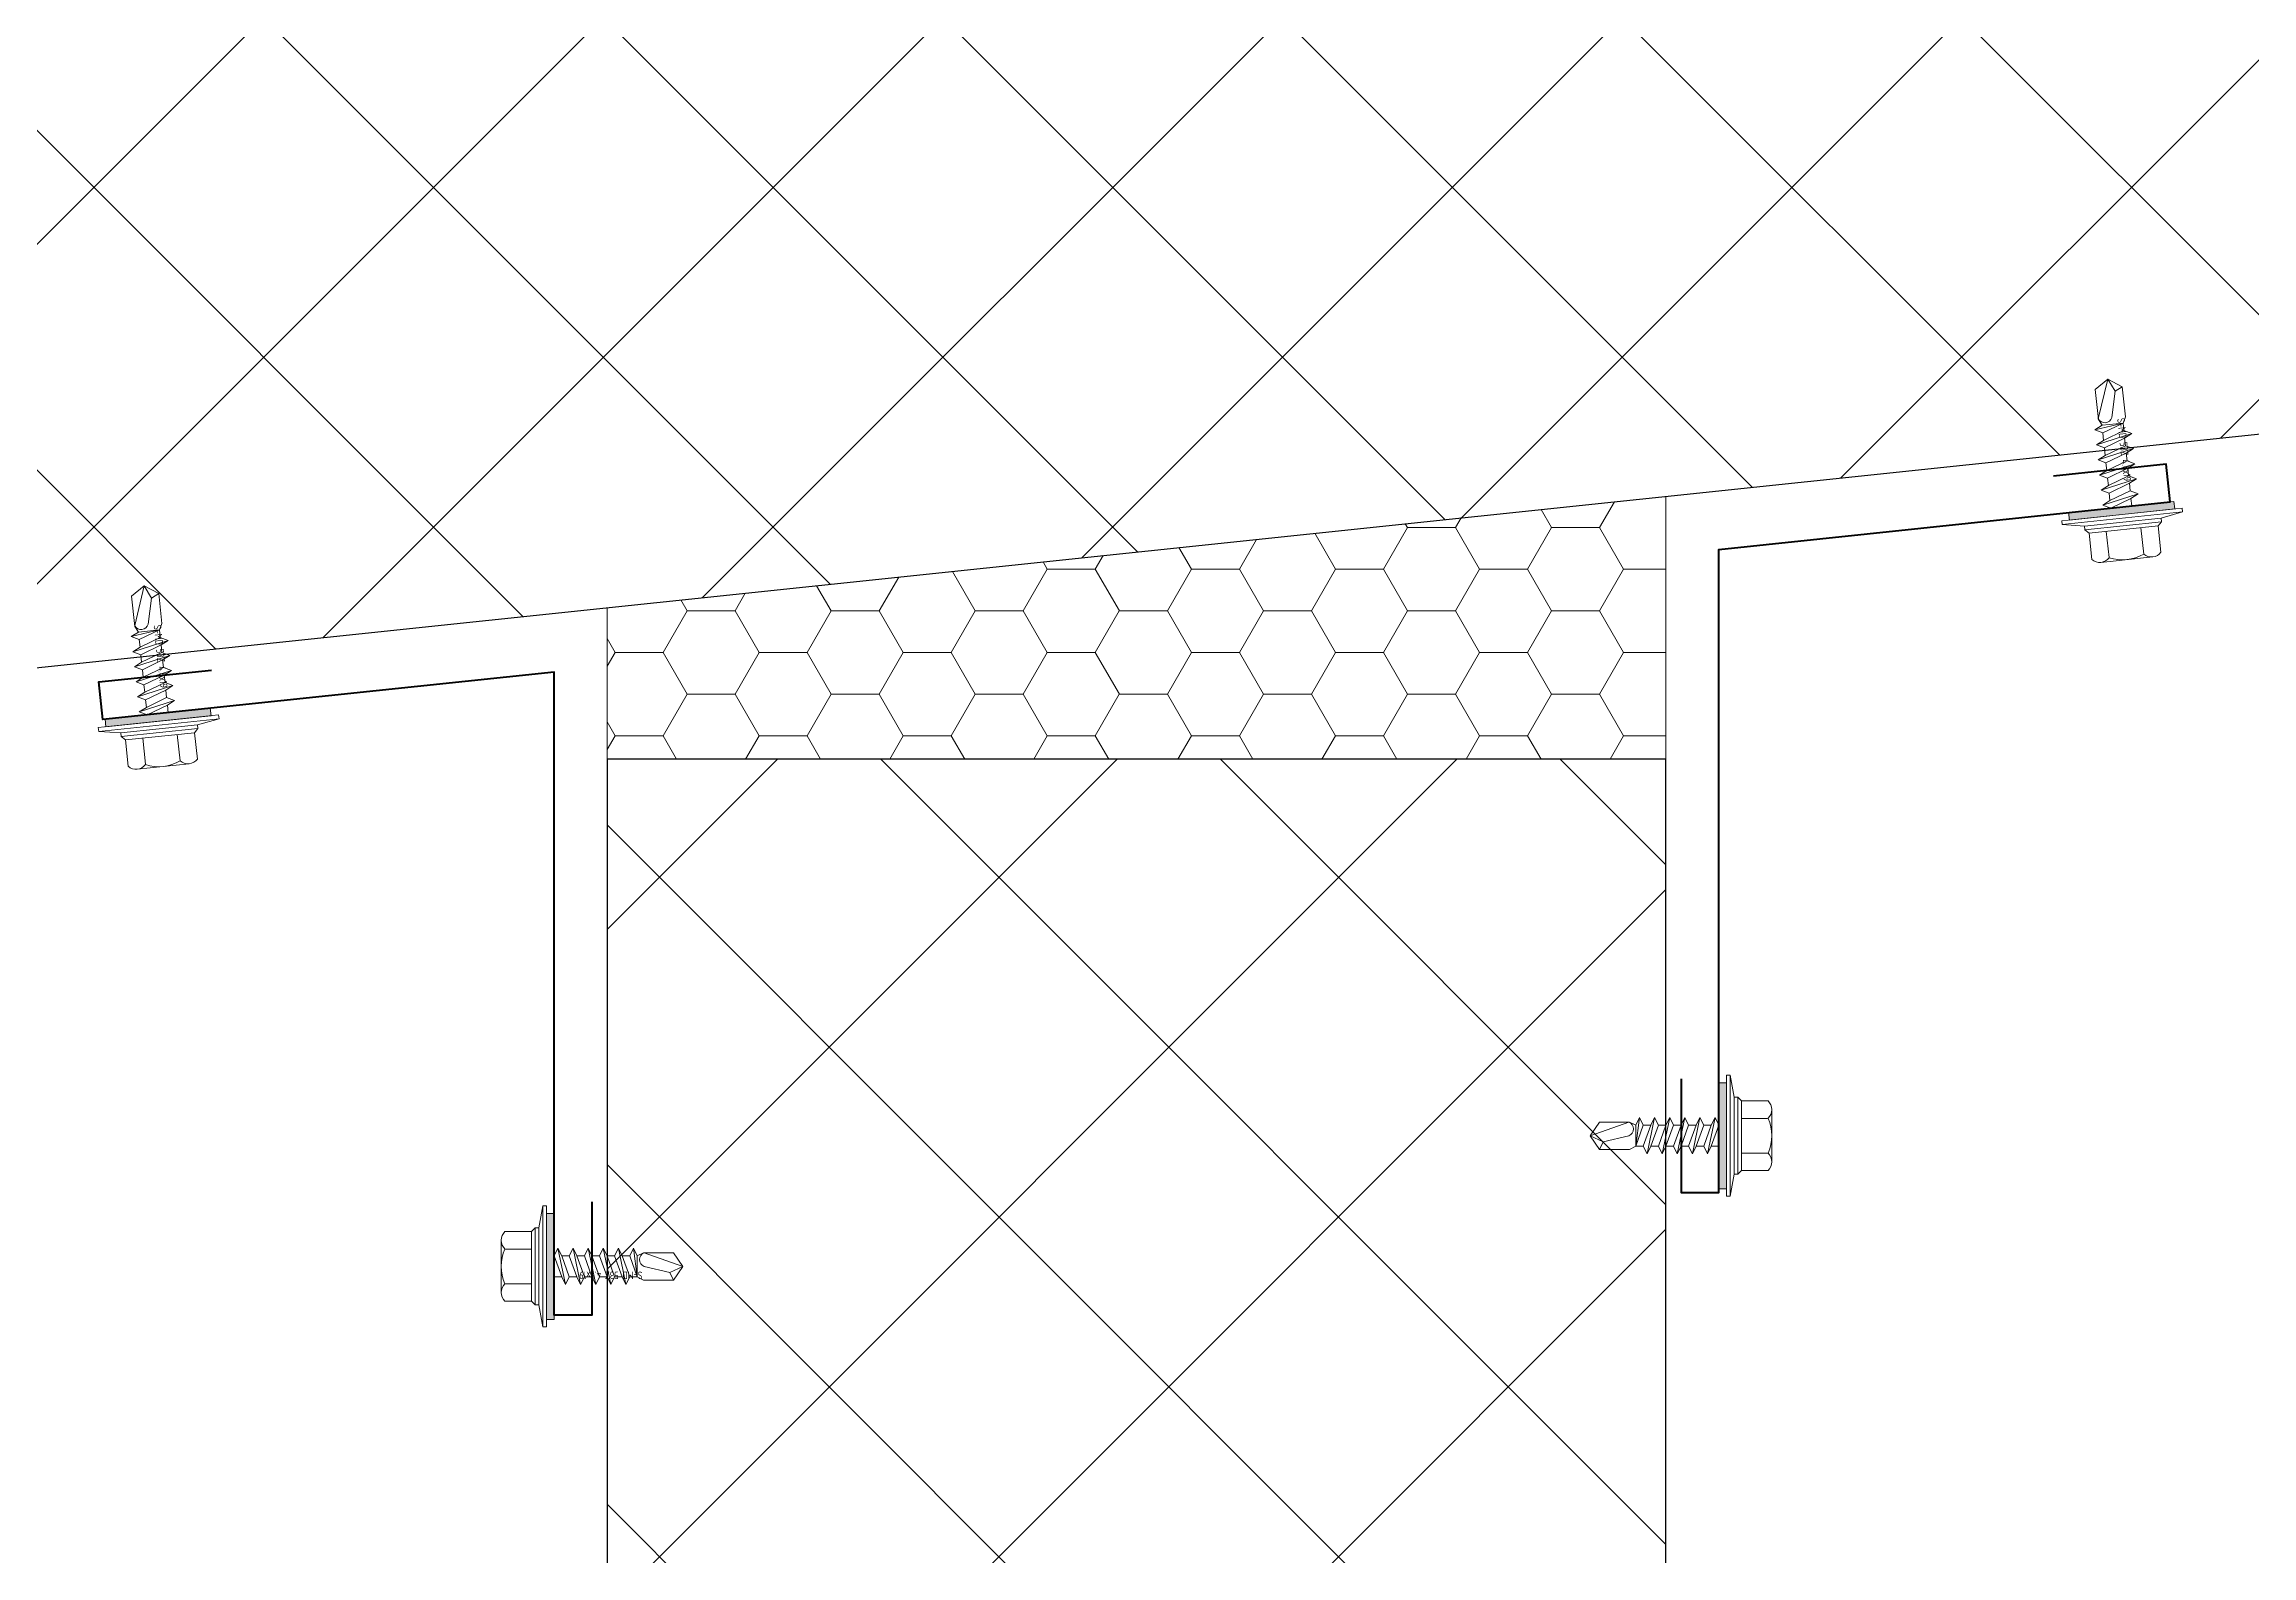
# Model space of a CAD drawing. Header units: millimetres. Extents: x -351329 to 406471, y -253833 to 111767.
# Drawn here: x -233746.5 to -233454.6, y -188610.4 to -188410.6 of the extents above; entities that cross this region are included whole.
import ezdxf

# ---------------------------------------------------------------- set-up
doc = ezdxf.new("R2010")
doc.units = ezdxf.units.MM
for name, color, linetype, lineweight in [('_Саморез', 12, 'Continuous', 9), ('_Сендвичи', 230, 'Continuous', 30), ('_Фасонные эл.', 7, 'Continuous', 40), ('выноска', 7, 'Continuous', 13), ('тонкие', 221, 'Continuous', 13)]:
    doc.layers.add(name, color=color, linetype=linetype, lineweight=lineweight)
doc.styles.add('GOST 2.304', font='CS_Gost2304.shx')
doc.styles.add('Museo sans', font='CS_Gost2304.shx')
doc.dimstyles.new('SPDS', dxfattribs={"dimscale": 100, "dimtxt": 2.5, "dimasz": 2.5, "dimexe": 1.25, "dimexo": 0.625, "dimtad": 1, "dimdec": 0, "dimrnd": 0.001, "dimtxsty": 'GOST 2.304', "dimblk": 'OBLIQUE', "dimcen": 2.5, "dimdle": 2, "dimadec": 0, "dimazin": 2, "dimtfac": 0.75, "dimtdec": 0, "dimtmove": 1, "dimatfit": 3, "dimfxl": 1, "dimtolj": 1, "dimarcsym": 0})
doc.dimstyles.get("Standard").update_dxf_attribs({"dimtxt": 0.18, "dimasz": 0.18, "dimexe": 0.18, "dimexo": 0.0625, "dimgap": 0.09, "dimtad": 0, "dimtih": 1, "dimtoh": 1, "dimdec": 4, "dimzin": 0, "dimdsep": 46, "dimtxsty": 'Standard', "dimcen": 0.09, "dimadec": 0, "dimazin": 0, "dimtfac": 1, "dimtdec": 4, "dimtofl": 0, "dimtmove": 0, "dimatfit": 3, "dimfxl": 1, "dimtolj": 1, "dimtzin": 0, "dimarcsym": 0})

# ---------------------------------------------------------------- blocks, each defined once
blk = doc.blocks.new('_Oblique')
at = {"layer": 'выноска', "color": 0, "lineweight": -2}
blk.add_line((-0.5, -0.5), (0.5, 0.5), dxfattribs=at)
blk = doc.blocks.new('*D897')
at = {"layer": 'Defpoints', "color": 0, "ltscale": 10, "transparency": 16777216}
for p in [(-233672.07, -188505.06), (-233972.07, -188516.59), (-233672.07, -188682.66)]:
    blk.add_point(p, dxfattribs=at)
at = {"layer": 'тонкие', "color": 0, "lineweight": -2, "ltscale": 10, "transparency": 16777216}
for p, q in [((-233672.07, -188517.56), (-233672.07, -188692.66)), ((-233972.07, -188529.09), (-233972.07, -188692.66)), ((-233982.07, -188682.66), (-233662.07, -188682.66))]:
    blk.add_line(p, q, dxfattribs=at)
at = {"layer": 'тонкие', "color": 0, "lineweight": -2, "ltscale": 10, "transparency": 16777216, "xscale": 20, "yscale": 20, "zscale": 20, "rotation": 180}
blk.add_blockref('_Oblique', (-233972.07, -188682.66), dxfattribs=at)
at = {"layer": 'тонкие', "color": 0, "lineweight": -2, "ltscale": 10, "transparency": 16777216, "xscale": 20, "yscale": 20, "zscale": 20}
blk.add_blockref('_Oblique', (-233672.07, -188682.66), dxfattribs=at)
at = {"layer": 'тонкие', "color": 0, "ltscale": 10, "transparency": 16777216, "insert": (-233822.07, -188640.62), "char_height": 50, "attachment_point": 5, "style": 'Museo sans'}
blk.add_mtext('\\A1;300', dxfattribs=at)
blk = doc.blocks.new('*D165')
at = {"layer": 'Defpoints', "color": 0, "transparency": 16777216}
for p in [(0, 2), (0, -17), (0, -17)]:
    blk.add_point(p, dxfattribs=at)
at = {"layer": 'Defpoints', "color": 0, "transparency": 16777216, "insert": (-1.18, -7.5), "char_height": 1, "attachment_point": 5, "rotation": 90, "style": 'GOST 2.304'}
blk.add_mtext('\\A1;S-MD 53Z 4.8х19', dxfattribs=at)
blk = doc.blocks.new('Саморез HILTI S-MD 53Z')
at = {"layer": '_Саморез'}
blk.add_hatch(color=256, dxfattribs=at).paths.add_polyline_path([(-7, 0), (7, 0), (7, 1), (-7, 1)])
for p, q in [((-2.4, -1.5), (2.4, -0.5)), ((-2.4, -3.5), (2.4, -2.5)), ((-2.4, -5.5), (2.4, -4.5)), ((-2.4, -7.5), (2.4, -6.5)), ((-2.4, -9.5), (2.4, -8.5)), ((-1.4, -11), (2.4, -10.5)), ((1.4, -11), (-1.4, -11))]:
    blk.add_line(p, q, dxfattribs=at)
for points in [[(-4.6, 6.5), (-4.6, 3)], [(3.45, 7), (-3.45, 7)], [(-2.3, 3), (-2.3, 6.5)], [(2.3, 3), (2.3, 6.45)], [(4.6, 6.5), (4.6, 3)], [(-5.1, 2.5), (-4.6, 3), (4.6, 3), (5.1, 2.5), (-5.1, 2.5)], [(-8, 1.5), (-5.1, 2), (5.1, 2), (8, 1.5), (-8, 1.5)], [(-8, 1), (8, 1), (8, 1.5), (-8, 1.5), (-8, 1)], [(-5.1, 2), (-5.1, 2.5), (5.1, 2.5), (5.1, 2), (-5.1, 2)], [(-1.4, 0), (-1.4, -1)], [(-1.4, -1), (1.4, 0)], [(2.4, -0.5), (1.4, 0)], [(-2.4, -1.5), (-1.4, -1)], [(-2.4, -1.5), (-1.4, -2)], [(-1.4, -2), (1.4, -1)], [(-1.4, -2), (-1.4, -3)], [(-1.4, -3), (1.4, -2)], [(2.4, -0.5), (1.4, -1)], [(1.4, -1), (1.4, -2)], [(2.4, -2.5), (1.4, -2)], [(2.4, -2.5), (1.4, -3)], [(-2.4, -3.5), (-1.4, -3)], [(-2.4, -3.5), (-1.4, -4)], [(-2.4, -5.5), (-1.4, -5)], [(-2.4, -5.5), (-1.4, -6)], [(-1.4, -4), (1.4, -3)], [(-1.4, -4), (-1.4, -5)], [(-1.4, -5), (1.4, -4)], [(-1.4, -6), (1.4, -5)], [(1.4, -3), (1.4, -4)], [(2.4, -4.5), (1.4, -4)], [(2.4, -4.5), (1.4, -5)], [(1.4, -5), (1.4, -6)], [(-2.4, -7.5), (-1.4, -7)], [(-2.4, -7.5), (-1.4, -8)], [(-1.4, -6), (-1.4, -7)], [(-1.4, -7), (1.4, -6)], [(-1.4, -8), (1.4, -7)], [(-1.4, -8), (-1.4, -9)], [(-1.4, -9), (1.4, -8)], [(2.4, -6.5), (1.4, -6)], [(2.4, -6.5), (1.4, -7)], [(1.4, -7), (1.4, -8)], [(2.4, -8.5), (1.4, -8)], [(2.4, -8.5), (1.4, -9)], [(-2.4, -9.5), (-1.4, -9)], [(-2.4, -9.5), (-1.4, -10)], [(-1.4, -11), (-1.8, -11.8), (-1.8, -15.8)], [(-1.4, -10), (1.4, -9)], [(-1.4, -10), (-1.4, -11)], [(-1.4, -11), (1.4, -10)], [(1.4, -9), (1.4, -10)], [(2.4, -10.5), (1.4, -10)], [(2.4, -10.5), (1.4, -11)], [(1.4, -11), (1.8, -11.8), (1.8, -15.8)], [(-0.8, -15.3), (0, -11.9)], [(0, -17), (1.8, -11.9)], [(-1.8, -15.8), (-0.8, -15.3)], [(0, -17), (-1.8, -15.8)], [(-0.8, -15.3), (0, -17)], [(0, -17), (1.8, -15.8)]]:
    blk.add_lwpolyline(points, dxfattribs=at)
blk.add_lwpolyline([(-7, 0), (7, 0), (7, 1), (-7, 1)], close=True, dxfattribs=at)
for centre, radius, start, end in [((-3.45, 5.43), 1.57, 43.0029, 136.9971), ((0, 1.46), 5.54, 65.4705, 114.5295), ((3.45, 5.43), 1.57, 43.0029, 136.9971), ((0.9, -12.27), 0.975, 22.6199, 157.3801)]:
    blk.add_arc(centre, radius, start, end, dxfattribs=at)
at = {"layer": 'Defpoints'}
dim = blk.add_linear_dim(base=(0, -17), p1=(0, 2), p2=(0, -17), angle=90, text='S-MD 53Z 4.8х<>', dimstyle='SPDS', override={"dimscale": 1, "dimtxt": 1, "dimse1": 1, "dimse2": 1, "dimsd1": 1, "dimsd2": 1}, dxfattribs=at)
dim.commit()
dim.dimension.update_dxf_attribs({"geometry": '*D165', "text_midpoint": (-1.18, -7.5)})

msp = doc.modelspace()

# ---------------------------------------------------------------- hatches: boundary and pattern name
at = {"layer": 'тонкие', "ltscale": 10}
h = msp.add_hatch(dxfattribs=at)
h.set_pattern_fill('ANSI37', color=256, scale=10, angle=-90)
h.set_pattern_definition([(315, (-258121.34, -156953.726), (22.45064, 22.45064), []), (45, (-258121.34, -156953.726), (-22.45064, 22.45064), [])])
h.paths.add_polyline_path([(-233893.53, -188307.24), (-233872.62, -188506.14), (-233167.46, -188432.02), (-233178.44, -188327.6), (-233203.95, -188324), (-233155.53, -188306.34), (-233181.05, -188302.74), (-233188.37, -188233.12)])
h = msp.add_hatch(dxfattribs=at)
h.set_pattern_fill('HONEY', color=256, scale=2)
h.set_pattern_definition([(0, (-257797.847, -156919.725), (9.525, 5.4992613), [6.35, -12.7]), (120, (-257797.847, -156919.725), (-9.525, 5.4992613), [6.35, -12.7]), (60, (-257797.847, -156919.725), (2e-08, 10.9985226), [-12.7, 6.35])])
h.paths.add_polyline_path([(-233532.07, -188470.35), (-233672.07, -188485.06), (-233672.07, -188505.06), (-233532.07, -188505.06)])
h = msp.add_hatch(dxfattribs=at)
h.set_pattern_fill('ANSI37', color=256, scale=10, angle=-90)
h.set_pattern_definition([(315, (-215323.005, -170627.537), (22.45064, 22.45064), []), (45, (-215323.005, -170627.537), (-22.45064, 22.45064), [])])
h.paths.add_polyline_path([(-233595.82, -188810.17), (-233589.57, -188785.17), (-233532.07, -188785.17), (-233532.07, -188505.06), (-233672.07, -188505.06), (-233672.07, -188785.17), (-233614.57, -188785.17), (-233608.32, -188760.17)])

# ---------------------------------------------------------------- linework, layer by layer
at = {"layer": '_Сендвичи', "ltscale": 10}
msp.add_line((-233872.62, -188506.14), (-233167.46, -188432.02), dxfattribs=at)
msp.add_lwpolyline([(-233532.07, -188785.17), (-233532.07, -188505.06), (-233672.07, -188505.06), (-233672.07, -188785.17)], dxfattribs=at)
at = {"layer": '_Фасонные эл.', "ltscale": 10}
for points in [[(-233530.07, -188547.35), (-233530.07, -188562.35), (-233525.07, -188562.35), (-233525.07, -188477.35), (-233465.4, -188471.07), (-233465.93, -188466.1), (-233480.84, -188467.67)], [(-233674.08, -188563.58), (-233674.08, -188578.58), (-233679.08, -188578.58), (-233679.08, -188493.58), (-233738.75, -188499.85), (-233739.27, -188494.87), (-233724.35, -188493.31)]]:
    msp.add_lwpolyline(points, dxfattribs=at)
at = {"layer": 'тонкие', "ltscale": 10}
for p, q in [((-233532.07, -188505.06), (-233532.07, -188470.35)), ((-233672.07, -188505.06), (-233672.07, -188485.06))]:
    msp.add_line(p, q, dxfattribs=at)

# ---------------------------------------------------------------- block references
at = {"layer": '_Фасонные эл.', "ltscale": 10}
for p, rotation in [((-233471.87, -188471.75), 186), ((-233731.49, -188499.08), 186), ((-233679.07, -188572.12), 90.00000000000001)]:
    msp.add_blockref('Саморез HILTI S-MD 53Z', p, dxfattribs=dict(at, rotation=rotation))
at = {"layer": '_Фасонные эл.', "ltscale": 10, "xscale": -1, "rotation": 270}
msp.add_blockref('Саморез HILTI S-MD 53Z', (-233525.07, -188554.85), dxfattribs=at)

# ---------------------------------------------------------------- dimensions: what is measured, and where the dimension line sits
at = {"layer": 'тонкие', "ltscale": 10}
dim = msp.add_linear_dim(base=(-233672.07, -188682.66), p1=(-233972.07, -188516.59), p2=(-233672.07, -188505.06), dimstyle='Standard', override={"dimscale": 20, "dimtxt": 2.5, "dimasz": 1, "dimexe": 0.5, "dimexo": 0.625, "dimgap": 0.8, "dimtad": 1, "dimtih": 0, "dimtoh": 0, "dimdec": 0, "dimrnd": 0.001, "dimzin": 8, "dimdsep": 44, "dimtxsty": 'Museo sans', "dimblk": 'Oblique', "dimcen": 2.5, "dimdle": 0.5, "dimazin": 2, "dimtfac": 0.75, "dimtdec": 0, "dimtofl": 1, "dimtmove": 1, "dimfxl": 1.25, "dimtzin": 8}, dxfattribs=at)
dim.commit()
dim.dimension.update_dxf_attribs({"geometry": '*D897', "text_midpoint": (-233822.07, -188640.62)})

doc.saveas('drawing.dxf')
